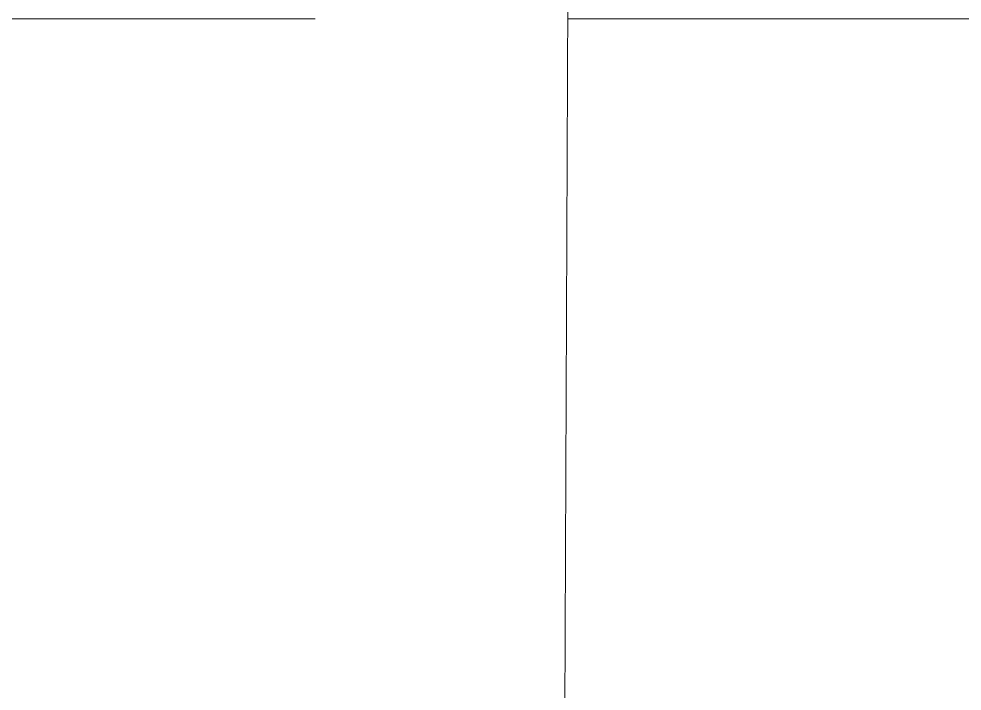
# Model space of a CAD drawing. Header units: millimetres. Extents: x -13069 to 207500, y -71366 to 56785.
# Drawn here: x 7105.449 to 7109.002, y 8592.47 to 8595 of the extents above; entities that cross this region are included whole.
import ezdxf

# ---------------------------------------------------------------- set-up
doc = ezdxf.new("R2010")
doc.units = ezdxf.units.MM
doc.linetypes.add('ADSK_Штрих_ш3 п1_5', pattern=[4.5, 3, -1.5])
doc.linetypes.add('ADSK_Штрихпунктирная 2 точки_ш15 п1_5 п1_5 п1_5', pattern=[19.5, 15, -1.5, 0, -1.5, 0, -1.5])
doc.layers.add('Каркас', color=7, linetype='Continuous', lineweight=18)
doc.layers.add('Стены отделка', color=7, linetype='Continuous', lineweight=30)
doc.layers.add('Линии', color=7, linetype='Continuous', lineweight=9, true_color=0x00a600)

msp = doc.modelspace()

# ---------------------------------------------------------------- linework, layer by layer
at = {"layer": 'Каркас', "color": 8, "linetype": 'ADSK_Штрих_ш3 п1_5', "lineweight": 9, "true_color": 0x808080}
msp.add_line((7107.5161, 8595), (7142.5164, 8595), dxfattribs=at)
at = {"layer": 'Линии', "color": 7, "linetype": 'ADSK_Штрихпунктирная 2 точки_ш15 п1_5 п1_5 п1_5'}
msp.add_line((-0.4346, 8595), (7399.5654, 8595), dxfattribs=at)
at = {"layer": 'Стены отделка', "lineweight": 9}
msp.add_line((7107.552, 8604.0109), (7107.5042, 8592.0109), dxfattribs=at)

doc.saveas('drawing.dxf')
